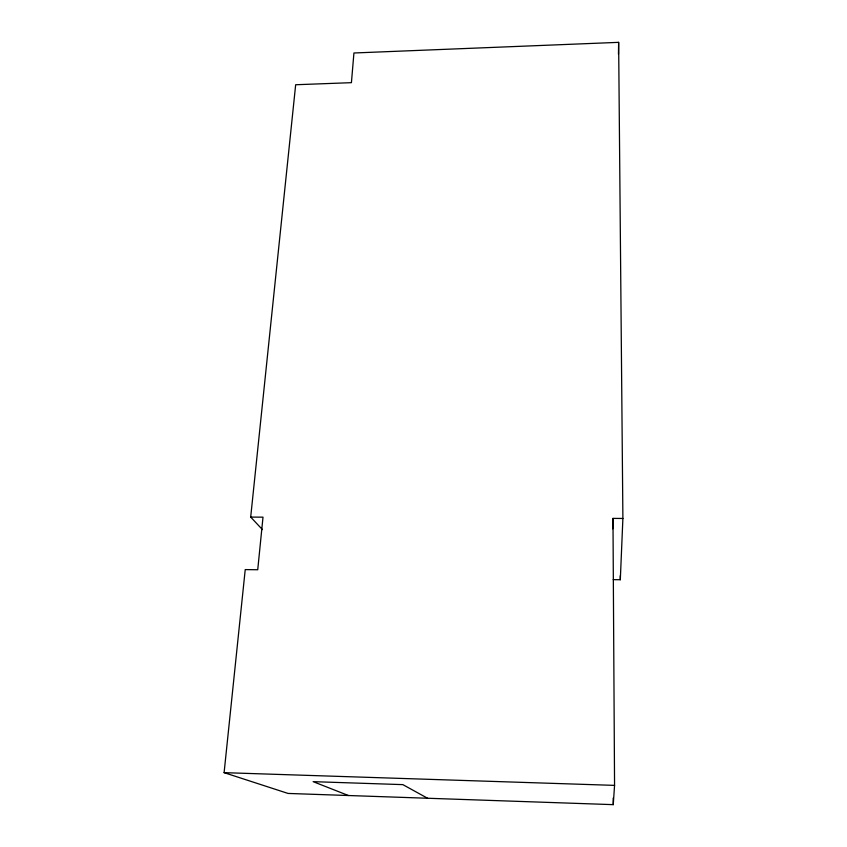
<?xml version="1.0" encoding="UTF-8"?>
<svg xmlns="http://www.w3.org/2000/svg" width="847" height="847" viewBox="0 0 847 847"><rect width="100%" height="100%" fill="white"/><g stroke="black" fill="none" stroke-linecap="round" stroke-linejoin="round"><path stroke-width="1.27" d="M618.469 54.208L618.628 42.35L353.93 52.99L351.42 82.667L295.667 84.742L250.691 517.083L262.411 529.587M612.804 528.824L612.974 518.396L622.894 518.459L618.628 42.35M613.186 579.644L620.311 579.729L622.894 518.459M250.691 517.083L263.004 517.168L257.732 569.745L245.228 569.597L224.106 772.655L288.054 793.438L613.249 804.65L614.562 785.381L612.974 518.396M224.106 772.655L614.562 785.381M348.435 795.524L313.136 781.654L402.844 784.629L427.555 798.245M620.279 575.769L620.311 579.729M613.207 798.075L613.249 804.65"/></g></svg>
